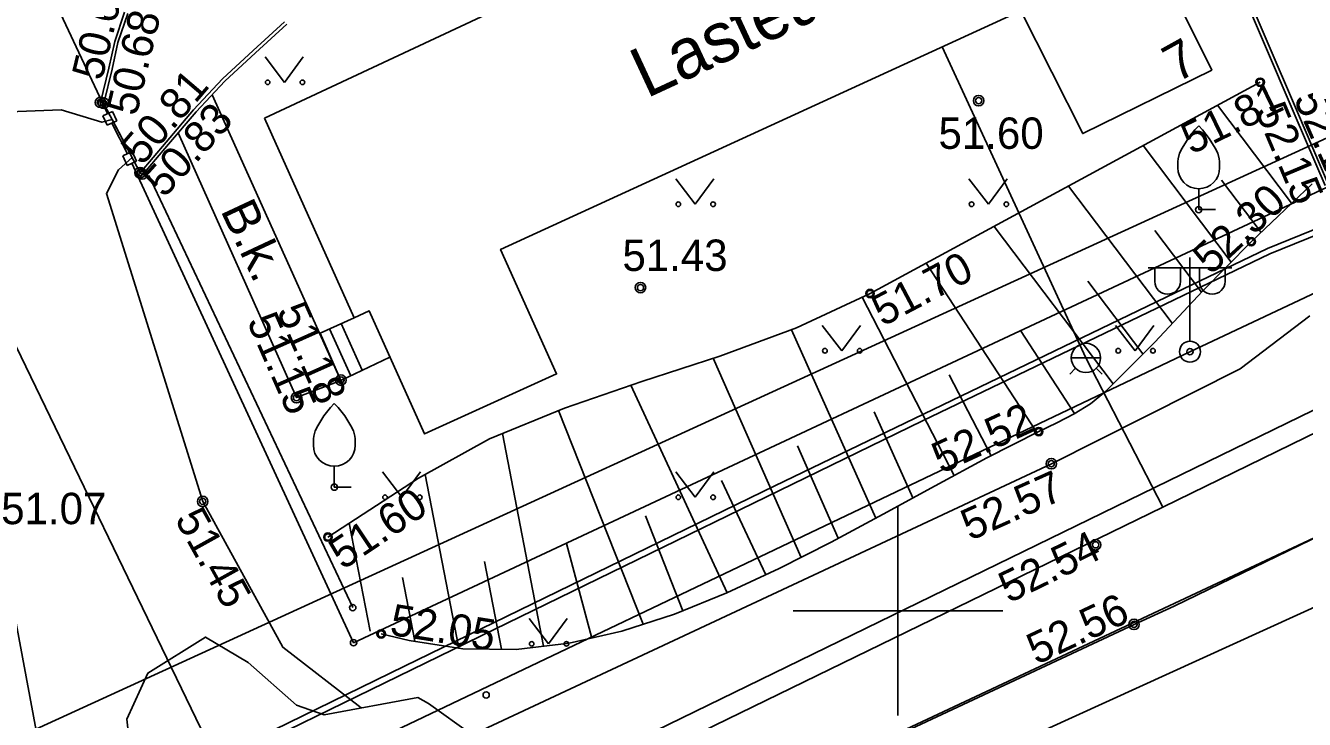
# Model space of a CAD drawing. Extents: x 643556 to 643945, y 6457427 to 6457773.
# Drawn here: x 643729.18 to 643759.7, y 6457547.4 to 6457563.98 of the extents above; entities that cross this region are included whole.
import ezdxf

# ---------------------------------------------------------------- set-up
doc = ezdxf.new("R2010")
doc.units = 0
for name, color, linetype in [('AED', 7, 'Continuous'), ('HALJASTUS', 7, 'Continuous'), ('HOONE', 7, 'Continuous'), ('HOONEDET', 7, 'Continuous'), ('KORGUS-EH2000', 7, 'Continuous'), ('KPKAABEL', 7, 'Continuous'), ('KTRASS', 7, 'Continuous'), ('MOOTMPUNKT', 7, 'Continuous'), ('MOOTPIIR', 7, 'Continuous'), ('MPKAABEL', 7, 'Continuous'), ('MPOHULIIN', 7, 'Continuous'), ('PIIR', 7, 'Continuous'), ('POST', 7, 'Continuous'), ('PUU', 7, 'Continuous'), ('RELJEEF', 7, 'Continuous'), ('SIOHULIIN', 7, 'Continuous'), ('TEE', 7, 'Continuous'), ('VKAEV', 7, 'Continuous'), ('VORK', 7, 'Continuous'), ('VTRASS', 7, 'Continuous')]:
    doc.layers.add(name, color=color, linetype=linetype)

msp = doc.modelspace()

# ---------------------------------------------------------------- linework, layer by layer
at = {"layer": 'AED'}
for p, q in [((643731.135, 6457561.872), (643722.082, 6457581.211)), ((643731.023, 6457561.821), (643731.25, 6457561.924)), ((643731.023, 6457561.821), (643731.126, 6457561.594)), ((643731.25, 6457561.924), (643731.353, 6457561.697)), ((643731.126, 6457561.594), (643731.353, 6457561.697)), ((643731.497, 6457560.863), (643731.725, 6457560.965)), ((643731.497, 6457560.863), (643731.599, 6457560.635)), ((643731.725, 6457560.965), (643731.827, 6457560.737)), ((643731.599, 6457560.635), (643731.827, 6457560.737))]:
    msp.add_line(p, q, dxfattribs=at)
for points in [[(643731.611, 6457560.914), (643731.24, 6457561.645)], [(643760.23, 6457560.11), (643737.005, 6457549.235), (643731.714, 6457560.687)]]:
    msp.add_lwpolyline(points, dxfattribs=at)
at = {"layer": 'HALJASTUS'}
for p, q in [((643734.893, 6457563.226), (643735.357, 6457562.62)), ((643735.357, 6457562.62), (643735.802, 6457563.226)), ((643744.694, 6457560.315), (643745.158, 6457559.709)), ((643745.158, 6457559.709), (643745.603, 6457560.315)), ((643751.694, 6457560.315), (643752.158, 6457559.709)), ((643752.158, 6457559.709), (643752.603, 6457560.315)), ((643748.194, 6457556.815), (643748.658, 6457556.209)), ((643748.658, 6457556.209), (643749.103, 6457556.815)), ((643755.194, 6457556.815), (643755.658, 6457556.209)), ((643755.658, 6457556.209), (643756.103, 6457556.815)), ((643737.694, 6457553.315), (643738.158, 6457552.709)), ((643738.158, 6457552.709), (643738.603, 6457553.315)), ((643744.694, 6457553.315), (643745.158, 6457552.709)), ((643745.158, 6457552.709), (643745.603, 6457553.315)), ((643741.194, 6457549.815), (643741.658, 6457549.209)), ((643741.658, 6457549.209), (643742.103, 6457549.815))]:
    msp.add_line(p, q, dxfattribs=at)
msp.add_lwpolyline([(643736.987, 6457550.075), (643732.121, 6457560.391)], dxfattribs=at)
for centre in [(643734.956, 6457562.62), (643735.785, 6457562.62), (643744.757, 6457559.709), (643745.586, 6457559.709), (643751.757, 6457559.709), (643752.586, 6457559.709), (643748.257, 6457556.209), (643749.086, 6457556.209), (643755.257, 6457556.209), (643756.086, 6457556.209), (643737.757, 6457552.709), (643738.586, 6457552.709), (643744.757, 6457552.709), (643745.586, 6457552.709), (643741.257, 6457549.209), (643742.086, 6457549.209)]:
    msp.add_circle(centre, 0.055, dxfattribs=at)
at = {"layer": 'HOONE'}
msp.add_lwpolyline([(643734.879, 6457561.762), (643743.133, 6457565.637), (643742.472, 6457567.039), (643747.338, 6457569.237), (643747.954, 6457567.807), (643754.422, 6457570.774), (643756.537, 6457566.083), (643756.027, 6457565.858), (643757.488, 6457562.911), (643754.412, 6457561.396), (643752.934, 6457564.327), (643740.514, 6457558.628), (643741.852, 6457555.654), (643738.696, 6457554.224), (643737.379, 6457557.16), (643737.02, 6457556.999), (643734.879, 6457561.762)], dxfattribs=at)
at = {"layer": 'HOONEDET'}
for p, q in [((643737.02, 6457556.999), (643736.21, 6457556.632)), ((643736.711, 6457556.859), (643737.211, 6457555.743)), ((643736.21, 6457556.632), (643736.7, 6457555.502)), ((643736.434, 6457556.734), (643736.937, 6457555.614)), ((643736.7, 6457555.502), (643737.874, 6457556.056))]:
    msp.add_line(p, q, dxfattribs=at)
msp.add_lwpolyline([(643737.02, 6457556.999), (643736.21, 6457556.632), (643736.7, 6457555.502), (643737.874, 6457556.056)], dxfattribs=at)
at = {"layer": 'KORGUS-EH2000'}
for centre, radius in [((643758.645, 6457562.623), 0.1), ((643730.965, 6457562.14), 0.125), ((643731.043, 6457562.121), 0.125), ((643751.925, 6457562.182), 0.125), ((643731.909, 6457560.462), 0.125), ((643731.956, 6457560.429), 0.125), ((643758.432, 6457558.814), 0.1), ((643743.854, 6457557.718), 0.125), ((643749.333, 6457557.576), 0.1), ((643736.703, 6457555.508), 0.125), ((643735.644, 6457555.089), 0.125), ((643753.359, 6457554.278), 0.1), ((643753.661, 6457553.511), 0.125), ((643733.405, 6457552.61), 0.125), ((643736.393, 6457551.758), 0.1), ((643754.717, 6457551.574), 0.125), ((643737.665, 6457549.446), 0.1), ((643755.634, 6457549.673), 0.125)]:
    msp.add_circle(centre, radius, dxfattribs=at)
at = {"layer": 'KPKAABEL'}
msp.add_lwpolyline([(643810.539, 6457581.234), (643809.113, 6457580.754), (643805.898, 6457580.293), (643796.344, 6457575.555), (643785.797, 6457571.039), (643776.832, 6457566.645), (643770.508, 6457563.789), (643766.766, 6457561.723), (643758.879, 6457558.523), (643750.582, 6457554.535), (643740.363, 6457549.551), (643731.52, 6457545.234), (643723.367, 6457541.25), (643714.484, 6457536.98), (643704.898, 6457532.652), (643696.227, 6457527.746), (643694.912, 6457530.116), (643695.655, 6457530.906)], dxfattribs=at)
at = {"layer": 'KTRASS'}
msp.add_line((643735.407, 6457542.956), (643724.636, 6457565.229), dxfattribs=at)
msp.add_lwpolyline([(643811.57, 6457579.255), (643764.933, 6457557.235), (643743.263, 6457546.667), (643744.435, 6457544.265)], dxfattribs=at)
at = {"layer": 'MOOTMPUNKT'}
for centre in [(643758.645, 6457562.623), (643730.965, 6457562.14), (643731.043, 6457562.121), (643751.925, 6457562.182), (643731.909, 6457560.462), (643731.956, 6457560.429), (643757.178, 6457559.58), (643758.432, 6457558.814), (643743.854, 6457557.718), (643749.333, 6457557.576), (643756.97, 6457556.187), (643736.703, 6457555.508), (643735.644, 6457555.089), (643753.359, 6457554.278), (643753.661, 6457553.511), (643736.546, 6457552.952), (643733.405, 6457552.61), (643736.393, 6457551.758), (643754.717, 6457551.574), (643736.987, 6457550.075), (643755.634, 6457549.673), (643737.005, 6457549.235), (643737.665, 6457549.446), (643740.171, 6457547.989)]:
    msp.add_circle(centre, 0.075, dxfattribs=at)
at = {"layer": 'MOOTPIIR'}
msp.add_lwpolyline([(643671.465, 6457537.263), (643647.782, 6457586.135), (643688.557, 6457610.124), (643723.207, 6457607.892), (643733.417, 6457621.054), (643736.258, 6457633.258), (643749.243, 6457643.31), (643767.64, 6457650.91), (643775.198, 6457649.065), (643813.127, 6457576.266), (643810.846, 6457575.204), (643809.985, 6457575.099), (643802.948, 6457571.964), (643786.091, 6457564.015), (643682.227, 6457515.279), (643681.633, 6457515.258), (643680.317, 6457518.598), (643680.155, 6457520.382), (643676.133, 6457527.41)], close=True, dxfattribs=at)
at = {"layer": 'MPKAABEL'}
msp.add_lwpolyline([(643696.482, 6457530.203), (643697.449, 6457528.309), (643700.531, 6457529.783), (643705.623, 6457533.144), (643713.648, 6457536.761), (643720.951, 6457540.252), (643729.558, 6457544.44), (643738.225, 6457548.673), (643747.057, 6457552.984), (643756.401, 6457557.492), (643758.818, 6457558.65), (643766.699, 6457561.854), (643770.432, 6457563.93), (643776.779, 6457566.78), (643785.733, 6457571.173), (643796.279, 6457575.688), (643805.865, 6457580.432)], dxfattribs=at)
at = {"layer": 'MPOHULIIN'}
for points in [[(643733.112, 6457601.406), (643724.011, 6457576.187), (643730.131, 6457543.381)], [(643680.24, 6457519.442), (643706.195, 6457532.168), (643730.131, 6457543.381), (643756.968, 6457556.186), (643788.358, 6457570.992), (643810.474, 6457581.359)]]:
    msp.add_lwpolyline(points, dxfattribs=at)
at = {"layer": 'PIIR'}
for points in [[(643807.33, 6457582.88), (643683.74, 6457526.24), (643648.6, 6457595.3), (643708.95, 6457623.53), (643680.23, 6457682.19), (643742.37, 6457711.12)], [(643933.9, 6457641.68), (643930.69, 6457624.33), (643924.21, 6457627.56), (643903.01, 6457617.85), (643826.12, 6457581.61), (643810.31, 6457573.05), (643747.54, 6457544.43), (643690.88, 6457517.6), (643682.44, 6457513.67), (643660.72, 6457503.45), (643611.69, 6457480.38), (643556.04, 6457454.25), (643559.88, 6457465.04), (643621.69, 6457493.88), (643661.06, 6457512.31), (643675.54, 6457519.09), (643683.74, 6457526.24), (643807.33, 6457582.88), (643820.69, 6457588.29), (643863.66, 6457608.64), (643889.53, 6457621.03), (643915.12, 6457632.65)], [(643830.56, 6457531.4), (643768.96, 6457500.48), (643747.54, 6457544.43), (643810.31, 6457573.05)]]:
    msp.add_lwpolyline(points, close=True, dxfattribs=at)
at = {"layer": 'POST'}
for p, q in [((643756.968, 6457556.436), (643756.968, 6457558.436)), ((643756.968, 6457558.186), (643755.968, 6457558.186)), ((643756.129, 6457557.865), (643756.129, 6457558.186)), ((643756.741, 6457557.865), (643756.741, 6457558.186)), ((643756.968, 6457558.186), (643757.968, 6457558.186)), ((643757.195, 6457557.865), (643757.195, 6457558.186)), ((643757.807, 6457557.865), (643757.807, 6457558.186)), ((643756.968, 6457556.186), (643756.968, 6457556.186))]:
    msp.add_line(p, q, dxfattribs=at)
msp.add_circle((643756.97, 6457556.187), 0.25, dxfattribs=at)
for centre in [(643756.435, 6457557.865), (643757.501, 6457557.865)]:
    msp.add_arc(centre, 0.306, 180, 0, dxfattribs=at)
at = {"layer": 'PUU'}
for p, q in [((643757.178, 6457559.58), (643757.178, 6457560.08)), ((643757.578, 6457559.58), (643757.178, 6457559.58)), ((643736.546, 6457552.952), (643736.546, 6457553.452)), ((643736.946, 6457552.952), (643736.546, 6457552.952))]:
    msp.add_line(p, q, dxfattribs=at)
for points in [[(643756.678, 6457560.58), (643756.678, 6457560.73), (643756.688, 6457560.795), (643756.723, 6457560.925), (643756.783, 6457561.045), (643756.928, 6457561.28), (643757.088, 6457561.485), (643757.178, 6457561.58)], [(643757.678, 6457560.58), (643757.678, 6457560.73), (643757.668, 6457560.795), (643757.633, 6457560.925), (643757.573, 6457561.045), (643757.428, 6457561.28), (643757.268, 6457561.485), (643757.178, 6457561.58)], [(643736.046, 6457553.952), (643736.046, 6457554.102), (643736.056, 6457554.167), (643736.091, 6457554.297), (643736.151, 6457554.417), (643736.296, 6457554.652), (643736.456, 6457554.857), (643736.546, 6457554.952)], [(643737.046, 6457553.952), (643737.046, 6457554.102), (643737.036, 6457554.167), (643737.001, 6457554.297), (643736.941, 6457554.417), (643736.796, 6457554.652), (643736.636, 6457554.857), (643736.546, 6457554.952)]]:
    msp.add_lwpolyline(points, dxfattribs=at)
for centre in [(643757.178, 6457560.58), (643736.546, 6457553.952)]:
    msp.add_arc(centre, 0.5, 180, 0, dxfattribs=at)
at = {"layer": 'RELJEEF'}
for p, q in [((643759.396, 6457559.731), (643757.627, 6457562.071)), ((643757.951, 6457558.326), (643755.849, 6457561.108)), ((643758.667, 6457559.037), (643757.722, 6457560.287)), ((643756.548, 6457556.864), (643754.07, 6457560.144)), ((643755.136, 6457555.416), (643752.292, 6457559.18)), ((643757.242, 6457557.606), (643756.127, 6457559.081)), ((643753.318, 6457554.257), (643750.672, 6457558.301)), ((643755.848, 6457556.133), (643754.531, 6457557.875)), ((643751.34, 6457553.228), (643749.144, 6457557.487)), ((643749.473, 6457552.214), (643747.455, 6457556.71)), ((643754.217, 6457554.71), (643752.922, 6457556.689)), ((643747.686, 6457551.273), (643745.588, 6457556.03)), ((643752.223, 6457553.699), (643751.223, 6457555.637)), ((643745.926, 6457550.429), (643743.624, 6457555.384)), ((643743.918, 6457549.676), (643741.9, 6457554.785)), ((643750.354, 6457552.693), (643749.431, 6457554.75)), ((643741.543, 6457549.152), (643740.562, 6457554.232)), ((643748.576, 6457551.732), (643747.605, 6457553.935)), ((643739.515, 6457549.105), (643738.714, 6457553.255)), ((643746.848, 6457550.859), (643745.784, 6457553.108)), ((643737.401, 6457549.508), (643736.902, 6457552.09)), ((643744.865, 6457550), (643743.971, 6457552.265)), ((643742.696, 6457549.348), (643742.086, 6457551.602)), ((643740.539, 6457549.079), (643740.134, 6457551.174)), ((643738.465, 6457549.27), (643738.17, 6457550.794))]:
    msp.add_line(p, q, dxfattribs=at)
for points in [[(643736.393, 6457551.758), (643738.557, 6457553.168), (643740.247, 6457554.102), (643742.038, 6457554.841), (643743.885, 6457555.473), (643745.745, 6457556.082), (643747.576, 6457556.755), (643749.333, 6457557.576), (643758.645, 6457562.623)], [(643759.883, 6457560.195), (643758.432, 6457558.814), (643757.266, 6457557.631), (643756.13, 6457556.418), (643754.953, 6457555.232), (643754.594, 6457554.942), (643754.203, 6457554.701), (643753.789, 6457554.487), (643753.359, 6457554.278), (643752.122, 6457553.648), (643750.885, 6457552.983), (643749.647, 6457552.307), (643748.406, 6457551.641), (643747.163, 6457551.006), (643745.917, 6457550.425), (643744.666, 6457549.919), (643743.411, 6457549.511), (643742.15, 6457549.223), (643740.883, 6457549.075), (643739.61, 6457549.091), (643738.329, 6457549.291), (643737.665, 6457549.446)]]:
    msp.add_lwpolyline(points, dxfattribs=at)
at = {"layer": 'SIOHULIIN'}
msp.add_lwpolyline([(643680.24, 6457519.442), (643706.195, 6457532.168), (643730.131, 6457543.381), (643756.968, 6457556.186), (643788.358, 6457570.992), (643810.474, 6457581.359)], dxfattribs=at)
at = {"layer": 'TEE'}
msp.add_line((643731.038, 6457562.122), (643731.909, 6457560.462), dxfattribs=at)
for points in [[(643681.633, 6457515.258), (643688.851, 6457518.467), (643701.442, 6457524.291), (643718.904, 6457532.418), (643735.049, 6457539.944), (643741.884, 6457543.228), (643755.634, 6457549.673), (643756.592, 6457550.108), (643762.572, 6457553.016), (643776.116, 6457559.418), (643791.957, 6457567.06), (643809.383, 6457575.215), (643809.991, 6457575.348), (643810.846, 6457575.204)], [(643760.196, 6457560.157), (643759.484, 6457561.819), (643757.917, 6457565.478)], [(643757.99, 6457565.51), (643759.558, 6457561.851), (643760.27, 6457560.188)], [(643731.541, 6457564.296), (643731.304, 6457563.594), (643731.164, 6457562.955), (643730.965, 6457562.14), (643731.043, 6457562.121)], [(643731.043, 6457562.121), (643731.242, 6457562.937), (643731.381, 6457563.573), (643731.615, 6457564.265)], [(643731.909, 6457560.462), (643732.531, 6457561.193), (643733.189, 6457561.965), (643733.876, 6457562.702), (643734.608, 6457563.381), (643735.361, 6457564.068)], [(643735.415, 6457564.009), (643734.662, 6457563.322), (643733.933, 6457562.645), (643733.249, 6457561.912), (643732.592, 6457561.141), (643731.97, 6457560.41), (643731.909, 6457560.462)], [(643732.822, 6457561.413), (643735.644, 6457555.089), (643736.7, 6457555.502), (643733.628, 6457562.32)], [(643737.186, 6457547.677), (643735.321, 6457549.126), (643733.405, 6457552.61), (643731.107, 6457559.968), (643731.394, 6457560.529), (643731.718, 6457560.826), (643731.243, 6457561.732), (643730.999, 6457561.668), (643730.026, 6457561.965), (643726.701, 6457561.838), (643720.251, 6457557.949), (643711.771, 6457552.114), (643708.915, 6457549.974), (643701.79, 6457545.838), (643701.74, 6457545.239), (643706.802, 6457537.429), (643708.053, 6457533.857), (643708.04, 6457532.612), (643707.517, 6457531.624)], [(643731.909, 6457560.462), (643731.97, 6457560.41)], [(643699.704, 6457527.896), (643716.725, 6457536.017), (643733.246, 6457543.975), (643732.726, 6457544.784), (643731.822, 6457545.298), (643731.592, 6457547.41), (643732.099, 6457548.511), (643733.473, 6457549.372), (643734.489, 6457548.763), (643735.647, 6457547.742), (643736.304, 6457547.513), (643738.543, 6457547.929), (643738.794, 6457547.785), (643739.836, 6457547.035), (643753.661, 6457553.511), (643758.171, 6457555.776), (643759.828, 6457557.047)]]:
    msp.add_lwpolyline(points, dxfattribs=at)
at = {"layer": 'VKAEV'}
for p, q in [((643754.135, 6457556.038), (643754.835, 6457556.038)), ((643754.238, 6457555.79), (643754.098, 6457555.651)), ((643754.733, 6457555.79), (643754.872, 6457555.651))]:
    msp.add_line(p, q, dxfattribs=at)
msp.add_circle((643754.485, 6457556.038), 0.35, dxfattribs=at)
at = {"layer": 'VORK'}
for p, q in [((643750, 6457552.5), (643750, 6457547.5)), ((643747.5, 6457550), (643752.5, 6457550))]:
    msp.add_line(p, q, dxfattribs=at)
at = {"layer": 'VTRASS'}
for points in [[(643811.755, 6457578.901), (643765.151, 6457556.785), (643756.323, 6457552.475), (643743.481, 6457546.217), (643743.277, 6457546.119), (643735.707, 6457542.464), (643689.611, 6457520.899), (643689.037, 6457520.63), (643684.02, 6457518.283), (643683.775, 6457518.169), (643682.244, 6457517.735), (643680.934, 6457517.032)], [(643756.323, 6457552.475), (643754.485, 6457556.038), (643751.053, 6457563.464)]]:
    msp.add_lwpolyline(points, dxfattribs=at)

# ---------------------------------------------------------------- texts
at = {"layer": 'HOONE'}
for s, height, rotation, p in [('Lasteaed', 1.2, 24.9137, (643743.996, 6457562.228)), ('7', 0.9, 29.0663, (643756.654, 6457562.598))]:
    msp.add_text(s, height=height, rotation=rotation, dxfattribs=at).set_placement(p)
at = {"layer": 'KORGUS-EH2000'}
for s, rotation, p in [('50.68', 76.5437, (643731.001, 6457562.637)), ('50.68', 76.5437, (643731.823, 6457561.793)), ('50.81', 49.552, (643731.96, 6457560.608)), ('51.81', 25.8651, (643756.999, 6457560.886)), ('52.14', 293.5815, (643759.433, 6457562.237)), ('50.83', 47.8107, (643732.486, 6457559.838)), ('52.15', 292.8891, (643758.514, 6457561.947)), ('52.30', 42.7939, (643757.469, 6457558.001)), ('51.70', 27.8308, (643749.636, 6457556.777)), ('51.18', 294.0502, (643735.158, 6457557.16)), ('51.15', 293.7933, (643734.451, 6457556.914)), ('52.52', 24.8712, (643751.036, 6457553.262)), ('52.57', 24.1597, (643751.722, 6457551.661)), ('51.60', 33.9164, (643736.75, 6457550.961)), ('51.45', 299.0305, (643732.726, 6457552.19)), ('52.54', 25.9712, (643752.644, 6457550.168)), ('52.05', 351.0032, (643737.847, 6457549.428)), ('52.56', 25.1344, (643753.304, 6457548.699))]:
    msp.add_text(s, height=0.75, rotation=rotation, dxfattribs=at).set_placement(p)
for s, p in [('51.60', (643750.968, 6457561.031)), ('51.43', (643743.423, 6457558.115)), ('51.07', (643728.596, 6457552.067))]:
    msp.add_text(s, height=0.75, dxfattribs=at).set_placement(p)
at = {"layer": 'TEE'}
msp.add_text('B.k.', height=0.85, rotation=295.1165, dxfattribs=at).set_placement((643733.821, 6457559.562))

doc.saveas('drawing.dxf')
